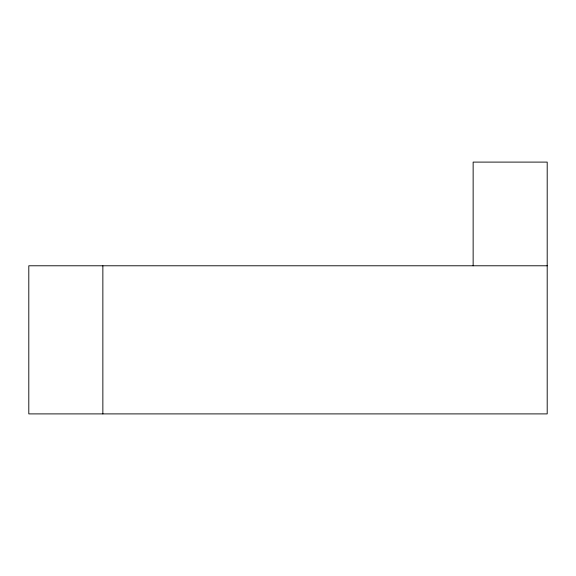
<?xml version="1.0" encoding="UTF-8"?>
<svg xmlns="http://www.w3.org/2000/svg" width="576" height="576" viewBox="0 0 576 576"><rect width="100%" height="100%" fill="white"/><g stroke="black" fill="none" stroke-linecap="round" stroke-linejoin="round"><path stroke-width="0.86" d="M547.2 265.781L28.8 265.781L28.8 413.899L547.2 413.899L547.2 162.101L473.141 162.101L473.141 265.781M102.859 265.781L102.859 413.899"/></g></svg>
